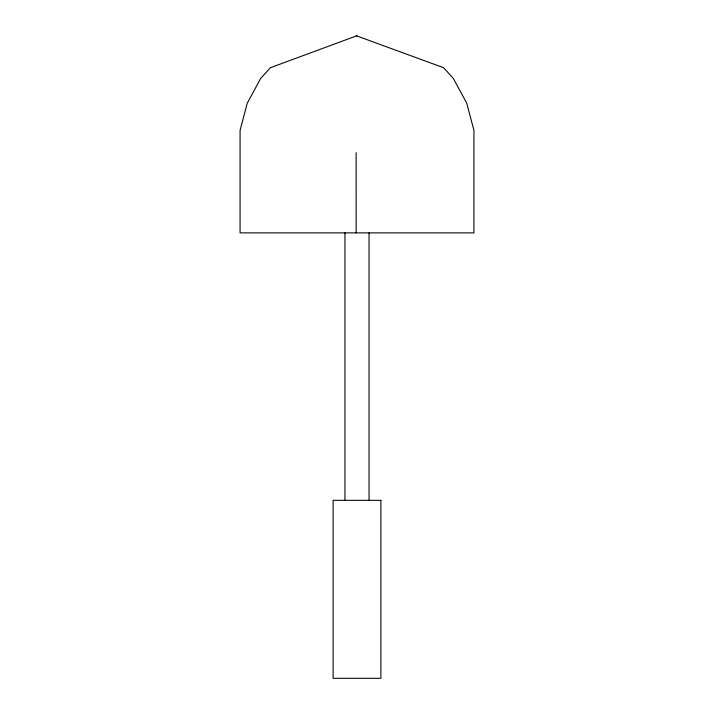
<?xml version="1.0" encoding="UTF-8"?>
<svg xmlns="http://www.w3.org/2000/svg" width="714" height="714" viewBox="0 0 714 714"><rect width="100%" height="100%" fill="white"/><g stroke="black" fill="none" stroke-linecap="round" stroke-linejoin="round"><path stroke-width="1.07" d="M357 35.7L270.401 67.714L260.664 78.478L247.258 103.182L240.074 130.35L240.074 232.88L473.926 232.88L473.926 130.35L466.742 103.182L453.336 78.478L443.599 67.714L356.179 35.7M356.152 232.88L356.125 152.716M369.049 232.88L369.049 500.336M344.951 232.88L344.951 500.336M380.883 500.336L333.117 500.336L333.117 678.3L380.883 678.3L380.883 500.336"/></g></svg>
